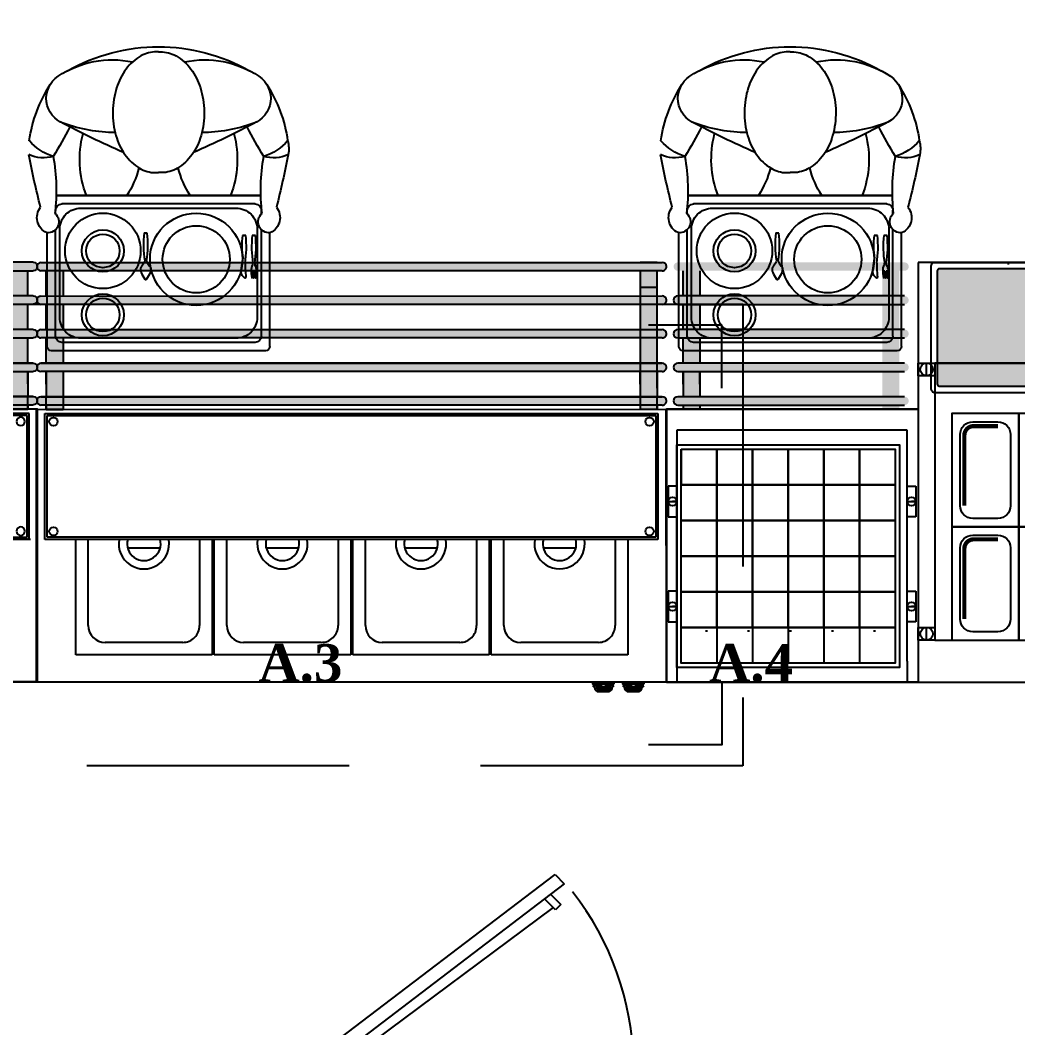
# Model space of a CAD drawing. Header units: millimetres. Extents: x 322668 to 332469, y 13187 to 20117.
# Drawn here: x 328121.2 to 328358.9, y 16097.1 to 16337.2 of the extents above; entities that cross this region are included whole.
import ezdxf
from ezdxf.enums import TextEntityAlignment as Align

# ---------------------------------------------------------------- set-up
doc = ezdxf.new("R2010")
doc.units = ezdxf.units.MM
doc.header["$LTSCALE"] = 50
doc.header["$MEASUREMENT"] = 0
doc.header["$PDMODE"] = 3
doc.header["$PDSIZE"] = -0.5
doc.linetypes.add('HIDDEN', pattern=[0.375, 0.25, -0.125])
doc.layers.get('0').update_dxf_attribs({"linetype": 'CONTINUOUS'})
doc.layers.get('DEFPOINTS').update_dxf_attribs({"linetype": 'CONTINUOUS'})
for name, color, linetype in [('-DWG_ANA', 7, 'CONTINUOUS'), ('-DWG_DETAY1', 7, 'CONTINUOUS'), ('-DWG_DETAY2', 7, 'CONTINUOUS'), ('MIM_DOSEME', 7, 'CONTINUOUS'), ('MIM_OLCU-DIS', 1, 'CONTINUOUS'), ('OC-Mutfak_Ekipman', 252, 'CONTINUOUS'), ('OC-Tretuar', 70, 'CONTINUOUS')]:
    doc.layers.add(name, color=color, linetype=linetype)
doc.layers.add('GRC-Ekipman', color=4, linetype='CONTINUOUS', lineweight=25)
doc.styles.add('OLCU', font='TSIMPLEX.SHX', dxfattribs={"width": 0.7})
doc.styles.add('REF', font='calibri.ttf', dxfattribs={"height": 10})
doc.styles.add('ROMANS', font='romans.shx')
doc.dimstyles.new('200-OLCU-DIŞ', dxfattribs={"dimtxt": 30, "dimasz": 10, "dimexe": 0, "dimexo": 0, "dimgap": 10, "dimtad": 1, "dimdec": 1, "dimdsep": 46, "dimtxsty": 'OLCU', "dimblk1": 'DOT', "dimblk2": 'DOT', "dimsah": 1, "dimcen": 0, "dimclrd": 7, "dimclre": 7, "dimclrt": 4, "dimadec": 0, "dimazin": 0, "dimtfac": 1, "dimtdec": 1, "dimtix": 1, "dimtmove": 2, "dimatfit": 3, "dimldrblk": 'DOT', "dimfxl": 0, "dimtolj": 1, "dimarcsym": 0})
pattern_1 = [(360, (-171.5161, 853.85614), (-1e-16, -0.5588), [0.4064, -0.1524]), (270, (-171.5161, 853.85614), (-0.5588, 0), [0.4064, -0.1524])]

# ---------------------------------------------------------------- blocks, each defined once
blk = doc.blocks.new('_DOT')
at = {"color": 0, "linetype": 'ByBlock'}
blk.add_line((-0.5, 0), (-1, 0), dxfattribs=at)
at = {"color": 0, "linetype": 'ByBlock', "const_width": 0.5}
blk.add_lwpolyline([(-0.25, 0, 1), (0.25, 0, 1)], format="xyb", close=True, dxfattribs=at)
blk = doc.blocks.new('*D159')
at = {"layer": 'DEFPOINTS', "color": 0}
for p in [(329577.75, 18407.96, -57.5), (327588.54, 14893), (330092.59, 14893)]:
    blk.add_point(p, dxfattribs=at)
at = {"layer": 'MIM_OLCU-DIS', "color": 7, "lineweight": -2}
for p, q in [((330052.83, 18407.96), (330092.59, 18407.96)), ((330092.59, 18397.96), (330092.59, 14903)), ((330052.59, 14893), (330092.59, 14893))]:
    blk.add_line(p, q, dxfattribs=at)
at = {"layer": 'MIM_OLCU-DIS', "color": 7, "lineweight": -2, "xscale": 10, "yscale": 10, "zscale": 10}
for p, rotation in [((330092.59, 18407.96), 90), ((330092.59, 14893), 270)]:
    blk.add_blockref('_DOT', p, dxfattribs=dict(at, rotation=rotation))
at = {"layer": 'MIM_OLCU-DIS', "color": 4, "insert": (330067.59, 16650.48), "char_height": 30, "attachment_point": 5, "rotation": 90, "style": 'OLCU'}
blk.add_mtext('\\A1;3515', dxfattribs=at)
blk = doc.blocks.new('GN14')
at = {"layer": '-DWG_DETAY1', "color": 0}
blk.add_lwpolyline([(0, -27), (16, -27), (16, 0), (0, 0)], close=True, dxfattribs=at)
at = {"layer": '-DWG_DETAY2', "color": 0}
blk.add_lwpolyline([(5, -2), (11, -2, -0.414214), (14, -5), (14, -22, -0.414214), (11, -25), (5, -25, -0.414214), (2, -22), (2, -5, -0.414214)], format="xyb", close=True, dxfattribs=at)
at = {"layer": '-DWG_DETAY2', "color": 0, "const_width": 1}
blk.add_lwpolyline([(3, -22), (3, -5.2, -0.414214), (5.2, -3), (11, -3)], format="xyb", dxfattribs=at)
blk = doc.blocks.new('KUVER+TEPSİ ÜNİTESİ')
h = blk.add_hatch(color=246)
h.dxf.hatch_style = 1
h.paths.add_polyline_path([(327452.87, 17621.06, 0.414214), (327453.37, 17621.56), (327453.37, 17648.51, 0.414214), (327452.87, 17649.01), (327419.92, 17649.01, 0.414214), (327419.42, 17648.51), (327419.42, 17621.56, 0.414214), (327419.92, 17621.06)])
h = blk.add_hatch(color=246)
h.dxf.hatch_style = 1
h.paths.add_polyline_path([(327489.87, 17621.06, 0.414214), (327490.37, 17621.56), (327490.37, 17648.51, 0.414214), (327489.87, 17649.01), (327456.92, 17649.01, 0.414214), (327456.42, 17648.51), (327456.42, 17621.56, 0.414214), (327456.92, 17621.06)])
at = {"layer": '-DWG_ANA', "color": 0}
blk.add_lwpolyline([(327414.89, 17650.53), (327414.89, 17550.53), (327494.89, 17550.53), (327494.89, 17650.53)], close=True, dxfattribs=at)
at = {"layer": '-DWG_DETAY1', "color": 0}
blk.add_lwpolyline([(327418.89, 17626.53), (327418.89, 17560.53), (327490.89, 17560.53), (327490.89, 17626.53)], close=True, dxfattribs=at)
at = {"layer": '-DWG_DETAY2', "color": 0}
for points in [[(327414.89, 17626.53), (327418.89, 17626.53), (327418.89, 17623.53), (327414.89, 17623.53)], [(327414.89, 17626.53), (327418.89, 17626.53), (327418.89, 17623.53), (327414.89, 17623.53)], [(327490.89, 17626.53), (327494.89, 17626.53), (327494.89, 17623.53), (327490.89, 17623.53)], [(327490.89, 17626.53), (327494.89, 17626.53), (327494.89, 17623.53), (327490.89, 17623.53)], [(327414.89, 17563.53), (327418.89, 17563.53), (327418.89, 17560.53), (327414.89, 17560.53)], [(327414.89, 17563.53), (327418.89, 17563.53), (327418.89, 17560.53), (327414.89, 17560.53)], [(327490.89, 17563.53), (327494.89, 17563.53), (327494.89, 17560.53), (327490.89, 17560.53)]]:
    blk.add_lwpolyline(points, close=True, dxfattribs=at)
for p, q in [((327416.89, 17623.53), (327416.89, 17626.53)), ((327492.89, 17623.53), (327492.89, 17626.53)), ((327416.89, 17560.53), (327416.89, 17563.53)), ((327492.89, 17560.53), (327492.89, 17563.53))]:
    blk.add_line(p, q)
for points in [[(327453.89, 17650.53), (327418.89, 17650.53, 0.414214), (327417.89, 17649.53), (327417.89, 17620.53, 0.414214), (327418.89, 17619.53), (327453.89, 17619.53, 0.414214), (327454.89, 17620.53), (327454.89, 17649.53, 0.414214)], [(327490.89, 17650.53), (327455.89, 17650.53, 0.414214), (327454.89, 17649.53), (327454.89, 17620.53, 0.414214), (327455.89, 17619.53), (327490.89, 17619.53, 0.414214), (327491.89, 17620.53), (327491.89, 17649.53, 0.414214)], [(327452.87, 17649.01), (327419.92, 17649.01, 0.414214), (327419.42, 17648.51), (327419.42, 17621.56, 0.414214), (327419.92, 17621.06), (327452.87, 17621.06, 0.414214), (327453.37, 17621.56), (327453.37, 17648.51, 0.414214)], [(327489.87, 17649.01), (327456.92, 17649.01, 0.414214), (327456.42, 17648.51), (327456.42, 17621.56, 0.414214), (327456.92, 17621.06), (327489.87, 17621.06, 0.414214), (327490.37, 17621.56), (327490.37, 17648.51, 0.414214)]]:
    blk.add_lwpolyline(points, format="xyb", close=True)
for centre in [(327416.89, 17625.03), (327492.89, 17625.03), (327416.89, 17562.03), (327492.89, 17562.03)]:
    blk.add_circle(centre, 1.5)
at = {"layer": 'MIM_DOSEME'}
for p, q in [((327417.89, 17650.53), (327491.89, 17650.53)), ((327417.89, 17650.53), (327491.89, 17650.53)), ((327436.39, 17650.03), (327436.39, 17650.53)), ((327436.39, 17650.03), (327436.39, 17650.53)), ((327418.89, 17626.53), (327490.89, 17626.53))]:
    blk.add_line(p, q, dxfattribs=at)
at = {"layer": '-DWG_DETAY1', "color": 0}
for p in [(327422.89, 17614.53), (327438.89, 17614.53), (327454.89, 17614.53), (327470.89, 17614.53), (327422.89, 17587.53), (327438.89, 17587.53), (327454.89, 17587.53), (327470.89, 17587.53)]:
    blk.add_blockref('GN14', p, dxfattribs=at)
blk = doc.blocks.new('DE')
at = {"layer": 'MIM_DOSEME'}
for p, q in [((327317.9, 17749.51), (327326.4, 17749.51)), ((327317.9, 17749.51), (327317.9, 17741.01)), ((327326.4, 17749.51), (327326.4, 17698.51)), ((327334.9, 17749.51), (327334.9, 17698.51)), ((327343.4, 17749.51), (327343.4, 17698.51)), ((327343.4, 17749.51), (327343.4, 17698.51)), ((327351.9, 17749.51), (327351.9, 17698.51)), ((327360.4, 17749.51), (327360.4, 17698.51)), ((327317.9, 17741.01), (327368.9, 17741.01)), ((327317.9, 17732.51), (327368.9, 17732.51)), ((327317.9, 17724.01), (327368.9, 17724.01)), ((327317.9, 17715.51), (327368.9, 17715.51)), ((327317.9, 17707.01), (327368.9, 17707.01))]:
    blk.add_line(p, q, dxfattribs=at)
for points in [[(327316.9, 17750.51), (327369.9, 17750.51), (327369.9, 17697.51), (327316.9, 17697.51)], [(327317.9, 17749.51), (327368.9, 17749.51), (327368.9, 17698.51), (327317.9, 17698.51)], [(327317.9, 17749.51), (327326.4, 17749.51), (327326.4, 17741.01), (327317.9, 17741.01)], [(327326.4, 17749.51), (327334.9, 17749.51), (327334.9, 17741.01), (327326.4, 17741.01)], [(327334.9, 17749.51), (327343.4, 17749.51), (327343.4, 17741.01), (327334.9, 17741.01)], [(327343.4, 17749.51), (327351.9, 17749.51), (327351.9, 17741.01), (327343.4, 17741.01)], [(327351.9, 17749.51), (327360.4, 17749.51), (327360.4, 17741.01), (327351.9, 17741.01)], [(327360.4, 17749.51), (327368.9, 17749.51), (327368.9, 17741.01), (327360.4, 17741.01)], [(327317.9, 17741.01), (327326.4, 17741.01), (327326.4, 17732.51), (327317.9, 17732.51)], [(327326.4, 17741.01), (327334.9, 17741.01), (327334.9, 17732.51), (327326.4, 17732.51)], [(327334.9, 17741.01), (327343.4, 17741.01), (327343.4, 17732.51), (327334.9, 17732.51)], [(327343.4, 17741.01), (327351.9, 17741.01), (327351.9, 17732.51), (327343.4, 17732.51)], [(327351.9, 17741.01), (327360.4, 17741.01), (327360.4, 17732.51), (327351.9, 17732.51)], [(327360.4, 17741.01), (327368.9, 17741.01), (327368.9, 17732.51), (327360.4, 17732.51)], [(327317.9, 17732.51), (327326.4, 17732.51), (327326.4, 17724.01), (327317.9, 17724.01)], [(327326.4, 17732.51), (327334.9, 17732.51), (327334.9, 17724.01), (327326.4, 17724.01)], [(327334.9, 17732.51), (327343.4, 17732.51), (327343.4, 17724.01), (327334.9, 17724.01)], [(327343.4, 17732.51), (327351.9, 17732.51), (327351.9, 17724.01), (327343.4, 17724.01)], [(327351.9, 17732.51), (327360.4, 17732.51), (327360.4, 17724.01), (327351.9, 17724.01)], [(327360.4, 17732.51), (327368.9, 17732.51), (327368.9, 17724.01), (327360.4, 17724.01)], [(327317.9, 17724.01), (327326.4, 17724.01), (327326.4, 17715.51), (327317.9, 17715.51)], [(327326.4, 17724.01), (327334.9, 17724.01), (327334.9, 17715.51), (327326.4, 17715.51)], [(327334.9, 17724.01), (327343.4, 17724.01), (327343.4, 17715.51), (327334.9, 17715.51)], [(327343.4, 17724.01), (327351.9, 17724.01), (327351.9, 17715.51), (327343.4, 17715.51)], [(327351.9, 17724.01), (327360.4, 17724.01), (327360.4, 17715.51), (327351.9, 17715.51)], [(327360.4, 17724.01), (327368.9, 17724.01), (327368.9, 17715.51), (327360.4, 17715.51)], [(327317.9, 17715.51), (327326.4, 17715.51), (327326.4, 17707.01), (327317.9, 17707.01)], [(327326.4, 17715.51), (327334.9, 17715.51), (327334.9, 17707.01), (327326.4, 17707.01)], [(327334.9, 17715.51), (327343.4, 17715.51), (327343.4, 17707.01), (327334.9, 17707.01)], [(327343.4, 17715.51), (327351.9, 17715.51), (327351.9, 17707.01), (327343.4, 17707.01)], [(327351.9, 17715.51), (327360.4, 17715.51), (327360.4, 17707.01), (327351.9, 17707.01)], [(327360.4, 17715.51), (327368.9, 17715.51), (327368.9, 17707.01), (327360.4, 17707.01)]]:
    blk.add_lwpolyline(points, close=True, dxfattribs=at)
blk = doc.blocks.new('BARDAK BASKETİ ÜNİTESİ')
at = {"layer": 'OC-Mutfak_Ekipman'}
h = blk.add_hatch(color=256, dxfattribs=at)
h.dxf.hatch_style = 1
h.paths.add_polyline_path([(327241.86, 17798.18), (327245.86, 17798.18), (327245.86, 17792.18), (327241.86, 17792.18)])
h.paths.add_polyline_path([(327241.86, 17790.18), (327245.86, 17790.18), (327245.86, 17784.18), (327241.86, 17784.18)])
h.paths.add_polyline_path([(327245.86, 17776.18), (327241.86, 17776.18), (327241.86, 17782.18), (327245.86, 17782.18)])
h.paths.add_polyline_path([(327241.86, 17774.18), (327245.86, 17774.18), (327245.86, 17768.18), (327241.86, 17768.18)])
h.paths.add_polyline_path([(327241.86, 17766.18), (327245.86, 17766.18), (327245.86, 17765.18), (327241.86, 17765.18)])
h.paths.add_polyline_path([(327293.33, 17792.18), (327289.33, 17792.18), (327289.33, 17798.18), (327293.33, 17798.18)])
h.paths.add_polyline_path([(327293.33, 17784.18), (327289.33, 17784.18), (327289.33, 17790.18), (327293.33, 17790.18)])
h.paths.add_polyline_path([(327289.33, 17782.18), (327293.33, 17782.18), (327293.33, 17776.18), (327289.33, 17776.18)])
h.paths.add_polyline_path([(327293.33, 17774.18), (327293.33, 17768.18), (327289.33, 17768.18), (327289.33, 17774.18)])
h.paths.add_polyline_path([(327289.33, 17765.18), (327289.33, 17766.18), (327293.33, 17766.18), (327293.33, 17765.18)])
at = {"layer": 'OC-Tretuar'}
h = blk.add_hatch(color=7, dxfattribs=at)
h.dxf.hatch_style = 1
h.paths.add_polyline_path([(327239.59, 17799.18, -0.414214), (327240.59, 17800.18), (327294.59, 17800.18, -0.414214), (327295.59, 17799.18, -0.414218), (327294.59, 17798.18), (327240.59, 17798.18, -0.414209)])
h.paths.add_polyline_path([(327239.59, 17791.18, -0.414218), (327240.59, 17792.18), (327294.59, 17792.18, -0.414209), (327295.59, 17791.18, -0.414214), (327294.59, 17790.18), (327240.59, 17790.18, -0.414214)])
h.paths.add_polyline_path([(327239.59, 17783.18, -0.414214), (327240.59, 17784.18), (327294.59, 17784.18, -0.414214), (327295.59, 17783.18, -0.414214), (327294.59, 17782.18), (327240.59, 17782.18, -0.414214)])
h.paths.add_polyline_path([(327239.59, 17775.18, -0.414214), (327240.59, 17776.18), (327294.59, 17776.18, -0.414214), (327295.59, 17775.18, -0.414214), (327294.59, 17774.18), (327240.59, 17774.18, -0.414214)])
h.paths.add_polyline_path([(327239.59, 17767.18, -0.414214), (327240.59, 17768.18), (327294.59, 17768.18, -0.414214), (327295.59, 17767.18, -0.414214), (327294.59, 17766.18), (327240.59, 17766.18, -0.414214)])
at = {"layer": 'MIM_DOSEME'}
blk.add_line((327295.23, 17705.18), (327295.23, 17700.18), dxfattribs=at)
at = {"layer": 'OC-Mutfak_Ekipman'}
for p, q in [((327241.86, 17792.18), (327241.86, 17798.18)), ((327245.86, 17798.18), (327245.86, 17792.18)), ((327294.59, 17792.18), (327240.59, 17792.18)), ((327239.59, 17791.18), (327239.59, 17791.18)), ((327239.73, 17791.18), (327239.73, 17791.18)), ((327240.59, 17790.18), (327294.59, 17790.18)), ((327241.86, 17784.18), (327241.86, 17790.18)), ((327245.86, 17790.18), (327245.86, 17784.18)), ((327239.59, 17783.18), (327239.59, 17783.18)), ((327239.73, 17783.18), (327239.73, 17783.18)), ((327294.59, 17784.18), (327240.59, 17784.18)), ((327240.59, 17782.18), (327294.59, 17782.18)), ((327241.86, 17776.18), (327241.86, 17782.18)), ((327245.86, 17782.18), (327245.86, 17776.18)), ((327239.59, 17775.18), (327239.59, 17775.18)), ((327239.73, 17775.18), (327239.73, 17775.18)), ((327294.59, 17776.18), (327240.59, 17776.18)), ((327240.59, 17774.18), (327294.59, 17774.18)), ((327241.86, 17771.18), (327241.86, 17774.18)), ((327241.86, 17774.18), (327241.86, 17771.18)), ((327241.86, 17774.18), (327241.86, 17768.18)), ((327245.86, 17774.18), (327245.86, 17771.18)), ((327245.86, 17771.18), (327245.86, 17774.18)), ((327245.86, 17774.18), (327245.86, 17768.18)), ((327294.59, 17768.18), (327240.59, 17768.18)), ((327239.59, 17767.18), (327239.59, 17767.18)), ((327239.73, 17767.18), (327239.73, 17767.18)), ((327240.59, 17766.18), (327294.59, 17766.18)), ((327241.86, 17766.18), (327241.86, 17765.18)), ((327245.86, 17766.18), (327245.86, 17765.18)), ((327237.86, 17700.18), (327237.86, 17765.18)), ((327297.86, 17765.18), (327237.86, 17765.18)), ((327237.86, 17765.18), (327237.86, 17700.18)), ((327295.23, 17760.18), (327240.36, 17760.18)), ((327240.36, 17760.18), (327240.36, 17700.18)), ((327295.23, 17705.18), (327295.23, 17760.18)), ((327240.36, 17746.85), (327238.28, 17746.85)), ((327238.28, 17746.85), (327238.28, 17739.57)), ((327240.36, 17739.57), (327240.36, 17746.85)), ((327295.23, 17746.85), (327297.32, 17746.85)), ((327295.23, 17739.57), (327295.23, 17746.85)), ((327297.32, 17746.85), (327297.32, 17739.57)), ((327238.28, 17743.21), (327240.36, 17743.21)), ((327240.36, 17743.21), (327239.32, 17743.21)), ((327295.23, 17743.21), (327297.32, 17743.21)), ((327297.32, 17743.21), (327296.27, 17743.21)), ((327238.28, 17739.57), (327240.36, 17739.57)), ((327297.32, 17739.57), (327295.23, 17739.57)), ((327240.36, 17721.84), (327238.28, 17721.84)), ((327238.28, 17721.84), (327238.28, 17714.56)), ((327240.36, 17714.56), (327240.36, 17721.84)), ((327295.23, 17721.84), (327297.32, 17721.84)), ((327297.32, 17721.84), (327297.32, 17714.56)), ((327238.28, 17718.2), (327240.36, 17718.2)), ((327240.36, 17718.2), (327239.32, 17718.2)), ((327295.23, 17718.2), (327297.32, 17718.2)), ((327297.32, 17718.2), (327296.27, 17718.2)), ((327238.28, 17714.56), (327240.36, 17714.56)), ((327297.32, 17714.56), (327295.23, 17714.56)), ((327247.18, 17712.39), (327247.68, 17712.39)), ((327257.18, 17712.39), (327257.68, 17712.39)), ((327267.18, 17712.39), (327267.68, 17712.39)), ((327277.18, 17712.39), (327277.68, 17712.39)), ((327287.18, 17712.39), (327287.68, 17712.39)), ((327237.86, 17700.18), (327297.86, 17700.18))]:
    blk.add_line(p, q, dxfattribs=at)
blk.add_lwpolyline([(327297.86, 17700.18), (327237.86, 17700.18), (327237.86, 17765.18), (327297.86, 17765.18)], close=True, dxfattribs=at)
for centre in [(327239.32, 17743.21), (327296.27, 17743.21), (327239.32, 17718.2), (327296.27, 17718.2)]:
    blk.add_circle(centre, 1.04, dxfattribs=at)
for centre, start, end in [((327240.59, 17791.18), 90, 180), ((327240.59, 17791.18), 180, 270), ((327240.59, 17783.18), 90, 180), ((327240.59, 17783.18), 180, 270), ((327240.59, 17775.18), 90, 180), ((327240.59, 17775.18), 180, 270), ((327240.59, 17767.18), 90, 180), ((327240.59, 17767.18), 180, 270)]:
    blk.add_arc(centre, 1, start, end, dxfattribs=at)
at = {"layer": 'MIM_DOSEME'}
blk.add_blockref('DE', (-76.54, 6.17), dxfattribs=at)
blk = doc.blocks.new('ghggfhh')
at = {"color": 7}
blk.add_lwpolyline([(1188.71, 1333.35), (1193.71, 1333.35), (1193.71, 1333.87), (1188.71, 1333.87)], close=True, dxfattribs=at)
blk.add_lwpolyline([(1188.71, 1333), (1189.21, 1332.53), (1189.21, 1332.51, 0.414214), (1190.21, 1331.51), (1192.21, 1331.51, 0.414214), (1193.21, 1332.51), (1193.21, 1332.53), (1193.71, 1333)], format="xyb", dxfattribs=at)
for points in [[(1188.71, 1333), (1190.71, 1333)], [(1190.71, 1333.35), (1190.71, 1333)], [(1191.71, 1333.35), (1191.71, 1333)], [(1191.71, 1333), (1193.71, 1333)], [(1189.35, 1332.74), (1193.07, 1332.74)], [(1189.46, 1332.51), (1192.96, 1332.51)], [(1189.5, 1332.27), (1192.92, 1332.27)], [(1189.62, 1332.04), (1192.79, 1332.04)], [(1189.97, 1331.8), (1192.45, 1331.8)]]:
    blk.add_lwpolyline(points, dxfattribs=at)
blk = doc.blocks.new('SICAK SERVİS ÜNİTESİ-150X70X85-155')
at = {"layer": 'OC-Mutfak_Ekipman'}
h = blk.add_hatch(color=54, dxfattribs=at)
h.dxf.hatch_style = 1
h.paths.add_polyline_path([(327235.64, 17655.41), (327231.64, 17655.41), (327231.64, 17649.41), (327235.64, 17649.41)])
h.paths.add_polyline_path([(327235.64, 17647.41), (327231.64, 17647.41), (327231.64, 17641.41), (327235.64, 17641.41)])
h.paths.add_polyline_path([(327231.64, 17633.41), (327235.64, 17633.41), (327235.64, 17639.41), (327231.64, 17639.41)])
h.paths.add_polyline_path([(327235.64, 17631.41), (327231.64, 17631.41), (327231.64, 17625.41), (327235.64, 17625.41)])
h.paths.add_polyline_path([(327235.64, 17623.41), (327231.64, 17623.41), (327231.64, 17622.41), (327235.64, 17622.41)])
h.paths.add_polyline_path([(327090.16, 17649.4), (327094.16, 17649.4), (327094.16, 17655.4), (327090.16, 17655.4)])
h.paths.add_polyline_path([(327094.16, 17647.4), (327090.16, 17647.4), (327090.16, 17641.4), (327094.16, 17641.4)])
h.paths.add_polyline_path([(327094.16, 17639.4), (327090.16, 17639.4), (327090.16, 17633.4), (327094.16, 17633.4)])
h.paths.add_polyline_path([(327094.16, 17631.4), (327090.16, 17631.4), (327090.16, 17625.4), (327094.16, 17625.4)])
h.paths.add_polyline_path([(327094.16, 17623.4), (327090.16, 17623.4), (327090.16, 17622.4), (327094.16, 17622.4)])
at = {"layer": 'OC-Tretuar'}
h = blk.add_hatch(color=54, dxfattribs=at)
h.dxf.hatch_style = 1
h.paths.add_polyline_path([(327236.9, 17655.41, 0.414204), (327237.9, 17656.41, 0.414217), (327236.9, 17657.41), (327088.9, 17657.4, 0.41421), (327087.9, 17656.4, 0.414223), (327088.9, 17655.4)])
h.paths.add_polyline_path([(327236.9, 17647.41, 0.41421), (327237.9, 17648.41, 0.414223), (327236.9, 17649.41), (327088.9, 17649.4, 0.414204), (327087.9, 17648.4, 0.414217), (327088.9, 17647.4)])
h.paths.add_polyline_path([(327236.9, 17639.41, 0.41421), (327237.9, 17640.41, 0.414217), (327236.9, 17641.41), (327088.9, 17641.4, 0.41421), (327087.9, 17640.4, 0.414217), (327088.9, 17639.4)])
h.paths.add_polyline_path([(327088.9, 17633.4, 0.41421), (327087.9, 17632.4, 0.414217), (327088.9, 17631.4), (327236.9, 17631.41, 0.41421), (327237.9, 17632.41, 0.414217), (327236.9, 17633.41)])
h.paths.add_polyline_path([(327236.9, 17623.41, 0.41421), (327237.9, 17624.41, 0.414217), (327236.9, 17625.41), (327088.9, 17625.4, 0.41421), (327087.9, 17624.4, 0.414217), (327088.9, 17623.4)])
at = {"layer": 'OC-Mutfak_Ekipman', "color": 54}
for p, q in [((327087.9, 17656.4), (327087.9, 17656.4)), ((327088.9, 17657.4), (327236.9, 17657.41)), ((327236.9, 17655.41), (327088.9, 17655.4)), ((327090.16, 17657.4), (327094.16, 17657.4)), ((327090.16, 17649.4), (327090.16, 17655.4)), ((327094.16, 17655.4), (327094.16, 17649.4)), ((327235.64, 17657.41), (327231.64, 17657.41)), ((327231.64, 17655.41), (327231.64, 17649.41)), ((327235.64, 17649.41), (327235.64, 17655.41)), ((327237.76, 17656.41), (327237.76, 17656.41)), ((327237.9, 17656.41), (327237.9, 17656.41)), ((327235.64, 17651.41), (327231.64, 17651.41)), ((327087.9, 17648.4), (327087.9, 17648.4)), ((327088.9, 17649.4), (327236.9, 17649.41)), ((327231.64, 17649.41), (327231.64, 17643.41)), ((327235.64, 17643.41), (327235.64, 17649.41)), ((327237.76, 17648.41), (327237.76, 17648.41)), ((327237.9, 17648.41), (327237.9, 17648.41)), ((327236.9, 17647.41), (327088.9, 17647.4)), ((327090.16, 17641.4), (327090.16, 17647.4)), ((327094.16, 17647.4), (327094.16, 17641.4)), ((327231.64, 17647.41), (327231.64, 17641.41)), ((327235.64, 17641.41), (327235.64, 17647.41)), ((327088.9, 17641.4), (327236.9, 17641.41)), ((327231.64, 17641.41), (327231.64, 17635.41)), ((327235.64, 17635.41), (327235.64, 17641.41)), ((327087.9, 17640.4), (327087.9, 17640.4)), ((327236.9, 17639.41), (327088.9, 17639.4)), ((327090.16, 17633.4), (327090.16, 17639.4)), ((327094.16, 17639.4), (327094.16, 17633.4)), ((327231.64, 17639.41), (327231.64, 17633.41)), ((327235.64, 17633.41), (327235.64, 17639.41)), ((327237.76, 17640.41), (327237.76, 17640.41)), ((327237.9, 17640.41), (327237.9, 17640.41)), ((327087.9, 17632.4), (327087.9, 17632.4)), ((327236.9, 17633.41), (327088.9, 17633.4)), ((327088.9, 17633.4), (327236.9, 17633.41)), ((327236.9, 17631.41), (327088.9, 17631.4)), ((327090.16, 17628.4), (327090.16, 17631.4)), ((327090.16, 17631.4), (327090.16, 17625.4)), ((327094.16, 17631.4), (327094.16, 17628.4)), ((327094.16, 17631.4), (327094.16, 17625.4)), ((327231.64, 17633.41), (327231.64, 17627.41)), ((327231.64, 17631.41), (327231.64, 17628.41)), ((327231.64, 17628.41), (327231.64, 17631.41)), ((327231.64, 17631.41), (327231.64, 17625.41)), ((327235.64, 17627.41), (327235.64, 17633.41)), ((327235.64, 17628.41), (327235.64, 17631.41)), ((327235.64, 17631.41), (327235.64, 17628.41)), ((327235.64, 17631.41), (327235.64, 17625.41)), ((327237.76, 17632.41), (327237.76, 17632.41)), ((327237.9, 17632.41), (327237.9, 17632.41)), ((327237.76, 17626.41), (327237.76, 17626.41)), ((327087.9, 17624.4), (327087.9, 17624.4)), ((327236.9, 17625.41), (327088.9, 17625.4)), ((327088.9, 17625.4), (327236.9, 17625.41)), ((327090.16, 17622.4), (327090.16, 17625.4)), ((327094.16, 17625.4), (327094.16, 17622.4)), ((327231.64, 17625.41), (327231.64, 17622.41)), ((327235.64, 17622.41), (327235.64, 17625.41)), ((327237.76, 17624.41), (327237.76, 17624.41)), ((327237.9, 17624.41), (327237.9, 17624.41)), ((327087.85, 17622.4), (327237.85, 17622.41)), ((327087.85, 17622.4), (327237.6, 17622.41)), ((327236.9, 17623.41), (327088.9, 17623.4)), ((327090.16, 17623.4), (327090.16, 17622.4)), ((327094.16, 17622.4), (327090.16, 17622.4)), ((327090.16, 17622.4), (327094.16, 17622.4)), ((327094.16, 17623.4), (327094.16, 17622.4)), ((327231.64, 17623.41), (327231.64, 17622.41)), ((327231.64, 17622.41), (327235.64, 17622.41)), ((327231.64, 17622.41), (327235.64, 17622.41)), ((327235.64, 17623.41), (327235.64, 17622.41)), ((327237.85, 17622.41), (327237.86, 17557.41)), ((327237.86, 17557.41), (327237.85, 17622.41)), ((327089.85, 17621.4), (327235.85, 17621.41)), ((327089.85, 17591.4), (327089.85, 17621.4)), ((327090.35, 17620.9), (327235.35, 17620.91)), ((327090.35, 17591.9), (327090.35, 17620.9)), ((327235.35, 17620.91), (327235.35, 17591.91)), ((327235.85, 17621.41), (327235.85, 17591.41)), ((327235.85, 17591.41), (327089.85, 17591.4)), ((327235.35, 17591.91), (327090.35, 17591.9)), ((327097.17, 17563.86), (327097.17, 17591.4)), ((327100.17, 17570.86), (327100.17, 17591.4)), ((327119.28, 17591.4), (327111.56, 17591.4)), ((327126.67, 17591.4), (327126.67, 17570.86)), ((327129.67, 17591.4), (327129.67, 17563.86)), ((327130.17, 17563.86), (327130.17, 17591.4)), ((327133.17, 17570.86), (327133.17, 17591.4)), ((327152.28, 17591.41), (327144.56, 17591.41)), ((327159.67, 17591.4), (327159.67, 17570.86)), ((327162.67, 17591.4), (327162.67, 17563.86)), ((327163.17, 17563.86), (327163.17, 17591.4)), ((327166.17, 17570.86), (327166.17, 17591.4)), ((327185.28, 17591.41), (327177.56, 17591.41)), ((327192.67, 17591.41), (327192.67, 17570.86)), ((327195.67, 17591.41), (327195.67, 17563.86)), ((327196.17, 17563.86), (327196.17, 17591.41)), ((327199.17, 17570.86), (327199.17, 17591.41)), ((327218.28, 17591.41), (327210.56, 17591.41)), ((327225.67, 17591.41), (327225.67, 17570.87)), ((327228.67, 17591.41), (327228.67, 17563.87)), ((327109.54, 17589.4), (327117.3, 17589.4)), ((327142.54, 17589.4), (327150.3, 17589.4)), ((327175.54, 17589.4), (327183.3, 17589.4)), ((327208.54, 17589.41), (327216.3, 17589.41)), ((327122.67, 17566.86), (327104.17, 17566.86)), ((327155.67, 17566.86), (327137.17, 17566.86)), ((327188.67, 17566.86), (327170.17, 17566.86)), ((327221.67, 17566.87), (327203.17, 17566.86)), ((327129.67, 17563.86), (327097.17, 17563.86)), ((327162.67, 17563.86), (327130.17, 17563.86)), ((327195.67, 17563.86), (327163.17, 17563.86)), ((327228.67, 17563.87), (327196.17, 17563.86)), ((327232.48, 17557.41), (327227.48, 17557.41))]:
    blk.add_line(p, q, dxfattribs=at)
blk.add_lwpolyline([(327237.86, 17557.41), (327087.86, 17557.4), (327087.85, 17622.4), (327237.85, 17622.41)], close=True, dxfattribs=at)
for centre in [(327091.85, 17619.47), (327233.86, 17619.48), (327091.85, 17593.32), (327233.86, 17593.33)]:
    blk.add_circle(centre, 1, dxfattribs=at)
for centre, radius, start, end in [((327088.9, 17656.4), 1, 90.0037, 180.0037), ((327088.9, 17656.4), 1, 180.0037, 270.0037), ((327236.9, 17656.41), 1, 0.0037, 90.0037), ((327236.9, 17656.41), 1, 270.0037, 0.0037), ((327088.9, 17648.4), 1, 90.0037, 180.0037), ((327088.9, 17648.4), 1, 180.0037, 270.0037), ((327236.9, 17648.41), 1, 0.0037, 90.0037), ((327236.9, 17648.41), 1, 270.0037, 0.0037), ((327088.9, 17640.4), 1, 90.0037, 180.0037), ((327236.9, 17640.41), 1, 0.0037, 90.0037), ((327088.9, 17640.4), 1, 180.0037, 270.0037), ((327236.9, 17640.41), 1, 270.0037, 0.0037), ((327088.9, 17632.4), 1, 90.0037, 180.0037), ((327088.9, 17632.4), 1, 180.0037, 270.0037), ((327236.9, 17632.41), 1, 0.0037, 90.0037), ((327236.9, 17632.41), 1, 270.0037, 0.0037), ((327088.9, 17624.4), 1, 90.0037, 180.0037), ((327088.9, 17624.4), 1, 180.0037, 270.0037), ((327236.9, 17624.41), 1, 0.0037, 90.0037), ((327236.9, 17624.41), 1, 270.0037, 0.0037), ((327113.42, 17590.36), 6, 169.9941, 10.0134), ((327113.42, 17590.36), 4, 164.8558, 15.1517), ((327146.42, 17590.36), 6, 169.9941, 10.0134), ((327146.42, 17590.36), 4, 164.8558, 15.1517), ((327179.42, 17590.36), 6, 169.9941, 10.0134), ((327179.42, 17590.36), 4, 164.8558, 15.1517), ((327212.42, 17590.37), 6, 169.9941, 10.0134), ((327212.42, 17590.37), 4, 164.8558, 15.1517), ((327104.17, 17570.86), 4, 180.0037, 270.0037), ((327122.67, 17570.86), 4, 270.0037, 0.0037), ((327137.17, 17570.86), 4, 180.0037, 270.0037), ((327155.67, 17570.86), 4, 270.0037, 0.0037), ((327170.17, 17570.86), 4, 180.0037, 270.0037), ((327188.67, 17570.86), 4, 270.0037, 0.0037), ((327203.17, 17570.86), 4, 180.0037, 270.0037), ((327221.67, 17570.87), 4, 270.0037, 0.0037)]:
    blk.add_arc(centre, radius, start, end, dxfattribs=at)
at = {"layer": 'OC-Mutfak_Ekipman', "color": 54, "extrusion": (0, 0, -1), "zscale": -1, "rotation": 359.9962651631528}
for p in [(-328414.16, 16223.61), (-328421.27, 16223.61)]:
    blk.add_blockref('ghggfhh', p, dxfattribs=at)
blk = doc.blocks.new('NÖTR-64')
at = {"layer": 'OC-Mutfak_Ekipman'}
h = blk.add_hatch(color=54, dxfattribs=at)
h.dxf.hatch_style = 1
h.paths.add_polyline_path([(327422.76, 17385.47), (327426.76, 17385.47), (327426.76, 17391.47), (327422.76, 17391.47)])
h.paths.add_polyline_path([(327422.76, 17393.47), (327426.76, 17393.47), (327426.76, 17399.47), (327422.76, 17399.47)])
h.paths.add_polyline_path([(327426.76, 17407.47), (327422.76, 17407.47), (327422.76, 17401.47), (327426.76, 17401.47)])
h.paths.add_polyline_path([(327422.76, 17409.47), (327426.76, 17409.47), (327426.76, 17415.47), (327422.76, 17415.47)])
h.paths.add_polyline_path([(327422.76, 17417.47), (327426.76, 17417.47), (327426.76, 17418.47), (327422.76, 17418.47)])
h.paths.add_polyline_path([(327482.24, 17391.47), (327478.24, 17391.47), (327478.24, 17385.47), (327482.24, 17385.47)])
h.paths.add_polyline_path([(327478.24, 17393.47), (327482.24, 17393.47), (327482.24, 17399.47), (327478.24, 17399.47)])
h.paths.add_polyline_path([(327478.24, 17401.47), (327482.24, 17401.47), (327482.24, 17407.47), (327478.24, 17407.47)])
h.paths.add_polyline_path([(327478.24, 17409.47), (327482.24, 17409.47), (327482.24, 17415.47), (327478.24, 17415.47)])
h.paths.add_polyline_path([(327478.24, 17417.47), (327482.24, 17417.47), (327482.24, 17418.47), (327478.24, 17418.47)])
at = {"layer": 'OC-Tretuar'}
h = blk.add_hatch(color=54, dxfattribs=at)
h.dxf.hatch_style = 1
h.paths.add_polyline_path([(327484.5, 17384.47, 0.414218), (327483.5, 17385.47), (327421.5, 17385.47, 0.414209), (327420.5, 17384.47, 0.414214), (327421.5, 17383.47), (327483.5, 17383.47, 0.414214)])
h.paths.add_polyline_path([(327484.5, 17392.47, 0.414214), (327483.5, 17393.47), (327421.5, 17393.47, 0.414214), (327420.5, 17392.47, 0.414218), (327421.5, 17391.47), (327483.5, 17391.47, 0.414209)])
h.paths.add_polyline_path([(327484.5, 17400.47, 0.414214), (327483.5, 17401.47), (327421.5, 17401.47, 0.414214), (327420.5, 17400.47, 0.414214), (327421.5, 17399.47), (327483.5, 17399.47, 0.414214)])
h.paths.add_polyline_path([(327484.5, 17408.47, 0.414214), (327483.5, 17409.47), (327421.5, 17409.47, 0.414214), (327420.5, 17408.47, 0.414214), (327421.5, 17407.47), (327483.5, 17407.47, 0.414214)])
h.paths.add_polyline_path([(327484.5, 17416.47, 0.414214), (327483.5, 17417.47), (327421.5, 17417.47, 0.414214), (327420.5, 17416.47, 0.414214), (327421.5, 17415.47), (327483.5, 17415.47, 0.414214)])
at = {"color": 54}
for p, q in [((327484.55, 17483.47, 237.77), (327420.55, 17483.47, 237.77)), ((327420.55, 17483.47, 237.77), (327484.55, 17483.47, 237.77))]:
    blk.add_line(p, q, dxfattribs=at)
at = {"layer": 'OC-Mutfak_Ekipman', "color": 54}
for p, q in [((327420.55, 17483.47, 237.77), (327484.55, 17483.47, 237.77)), ((327420.55, 17418.47, 237.77), (327420.55, 17483.47, 237.77)), ((327420.55, 17483.47, 237.77), (327420.55, 17418.47, 237.77)), ((327425.93, 17483.47, 237.77), (327430.93, 17483.47, 237.77)), ((327422.55, 17449.47, 237.77), (327482.55, 17449.47, 237.77)), ((327422.55, 17419.47, 237.77), (327422.55, 17449.47, 237.77)), ((327423.05, 17419.97, 237.77), (327423.05, 17448.97, 237.77)), ((327423.05, 17448.97, 237.77), (327482.05, 17448.97, 237.77)), ((327465.38, 17449.47, 237.77), (327481.85, 17449.47, 237.77)), ((327482.13, 17449.47, 237.77), (327471.85, 17449.47, 237.77)), ((327475.13, 17449.47, 237.77), (327482.85, 17449.47, 237.77)), ((327482.05, 17448.97, 237.77), (327482.05, 17419.97, 237.77)), ((327482.55, 17449.47, 237.77), (327482.55, 17419.47, 237.77)), ((327482.05, 17419.97, 237.77), (327423.05, 17419.97, 237.77)), ((327484.55, 17418.47, 237.77), (327420.55, 17418.47, 237.77)), ((327484.55, 17418.47, 237.77), (327420.8, 17418.47, 237.77)), ((327421.5, 17417.47, 237.77), (327483.5, 17417.47, 237.77)), ((327482.55, 17419.47, 237.77), (327422.55, 17419.47, 237.77)), ((327422.76, 17418.47, 237.77), (327422.76, 17415.47, 237.77)), ((327426.76, 17418.47, 237.77), (327422.76, 17418.47, 237.77)), ((327426.76, 17418.47, 237.77), (327422.76, 17418.47, 237.77)), ((327422.76, 17417.47, 237.77), (327422.76, 17418.47, 237.77)), ((327426.76, 17415.47, 237.77), (327426.76, 17418.47, 237.77)), ((327426.76, 17417.47, 237.77), (327426.76, 17418.47, 237.77)), ((327478.24, 17415.47, 237.77), (327478.24, 17418.47, 237.77)), ((327478.24, 17418.47, 237.77), (327482.24, 17418.47, 237.77)), ((327482.24, 17418.47, 237.77), (327478.24, 17418.47, 237.77)), ((327478.24, 17417.47, 237.77), (327478.24, 17418.47, 237.77)), ((327482.24, 17418.47, 237.77), (327482.24, 17415.47, 237.77)), ((327482.24, 17417.47, 237.77), (327482.24, 17418.47, 237.77)), ((327420.5, 17416.47, 237.77), (327420.5, 17416.47, 237.77)), ((327420.64, 17416.47, 237.77), (327420.64, 17416.47, 237.77)), ((327421.5, 17415.47, 237.77), (327483.5, 17415.47, 237.77)), ((327483.5, 17415.47, 237.77), (327421.5, 17415.47, 237.77)), ((327422.76, 17409.47, 237.77), (327422.76, 17415.47, 237.77)), ((327426.76, 17409.47, 237.77), (327426.76, 17415.47, 237.77)), ((327478.24, 17409.47, 237.77), (327478.24, 17415.47, 237.77)), ((327482.24, 17409.47, 237.77), (327482.24, 17415.47, 237.77)), ((327484.5, 17416.47, 237.77), (327484.5, 17416.47, 237.77)), ((327420.64, 17414.47, 237.77), (327420.64, 17414.47, 237.77)), ((327422.76, 17413.47, 237.77), (327422.76, 17407.47, 237.77)), ((327426.76, 17407.47, 237.77), (327426.76, 17413.47, 237.77)), ((327422.76, 17412.47, 237.77), (327422.76, 17409.47, 237.77)), ((327422.76, 17409.47, 237.77), (327422.76, 17412.47, 237.77)), ((327426.76, 17409.47, 237.77), (327426.76, 17412.47, 237.77)), ((327426.76, 17412.47, 237.77), (327426.76, 17409.47, 237.77)), ((327478.24, 17409.47, 237.77), (327478.24, 17412.47, 237.77)), ((327482.24, 17412.47, 237.77), (327482.24, 17409.47, 237.77)), ((327420.5, 17408.47, 237.77), (327420.5, 17408.47, 237.77)), ((327420.64, 17408.47, 237.77), (327420.64, 17408.47, 237.77)), ((327421.5, 17409.47, 237.77), (327483.5, 17409.47, 237.77)), ((327484.5, 17408.47, 237.77), (327484.5, 17408.47, 237.77)), ((327421.5, 17407.47, 237.77), (327483.5, 17407.47, 237.77)), ((327483.5, 17407.47, 237.77), (327421.5, 17407.47, 237.77)), ((327422.76, 17407.47, 237.77), (327422.76, 17401.47, 237.77)), ((327422.76, 17405.47, 237.77), (327422.76, 17399.47, 237.77)), ((327426.76, 17401.47, 237.77), (327426.76, 17407.47, 237.77)), ((327426.76, 17399.47, 237.77), (327426.76, 17405.47, 237.77)), ((327478.24, 17401.47, 237.77), (327478.24, 17407.47, 237.77)), ((327482.24, 17407.47, 237.77), (327482.24, 17401.47, 237.77)), ((327421.5, 17401.47, 237.77), (327483.5, 17401.47, 237.77)), ((327420.5, 17400.47, 237.77), (327420.5, 17400.47, 237.77)), ((327420.64, 17400.47, 237.77), (327420.64, 17400.47, 237.77)), ((327483.5, 17399.47, 237.77), (327421.5, 17399.47, 237.77)), ((327422.76, 17399.47, 237.77), (327422.76, 17393.47, 237.77)), ((327426.76, 17393.47, 237.77), (327426.76, 17399.47, 237.77)), ((327478.24, 17393.47, 237.77), (327478.24, 17399.47, 237.77)), ((327482.24, 17399.47, 237.77), (327482.24, 17393.47, 237.77)), ((327484.5, 17400.47, 237.77), (327484.5, 17400.47, 237.77)), ((327422.76, 17397.47, 237.77), (327422.76, 17391.47, 237.77)), ((327426.76, 17391.47, 237.77), (327426.76, 17397.47, 237.77)), ((327421.5, 17393.47, 237.77), (327483.5, 17393.47, 237.77)), ((327420.5, 17392.47, 237.77), (327420.5, 17392.47, 237.77)), ((327420.64, 17392.47, 237.77), (327420.64, 17392.47, 237.77)), ((327483.5, 17391.47, 237.77), (327421.5, 17391.47, 237.77)), ((327422.76, 17391.47, 237.77), (327422.76, 17385.47, 237.77)), ((327426.76, 17385.47, 237.77), (327426.76, 17391.47, 237.77)), ((327478.24, 17385.47, 237.77), (327478.24, 17391.47, 237.77)), ((327482.24, 17391.47, 237.77), (327482.24, 17385.47, 237.77)), ((327484.5, 17392.47, 237.77), (327484.5, 17392.47, 237.77)), ((327422.76, 17389.47, 237.77), (327426.76, 17389.47, 237.77)), ((327420.5, 17384.47, 237.77), (327420.5, 17384.47, 237.77)), ((327420.64, 17384.47, 237.77), (327420.64, 17384.47, 237.77)), ((327421.5, 17385.47, 237.77), (327483.5, 17385.47, 237.77)), ((327484.5, 17384.47, 237.77), (327484.5, 17384.47, 237.77)), ((327483.5, 17383.47, 237.77), (327421.5, 17383.47, 237.77)), ((327422.76, 17383.47, 237.77), (327426.76, 17383.47, 237.77)), ((327482.24, 17383.47, 237.77), (327478.24, 17383.47, 237.77))]:
    blk.add_line(p, q, dxfattribs=at)
at = {"layer": 'OC-Mutfak_Ekipman', "color": 54, "elevation": 237.77}
blk.add_lwpolyline([(327420.55, 17483.47), (327484.55, 17483.47), (327484.55, 17418.47), (327420.55, 17418.47)], close=True, dxfattribs=at)
at = {"layer": 'OC-Mutfak_Ekipman', "color": 54}
for centre in [(327424.55, 17447.55, 237.77), (327480.56, 17447.55, 237.77), (327424.55, 17421.4, 237.77), (327480.56, 17421.4, 237.77)]:
    blk.add_circle(centre, 1, dxfattribs=at)
for centre, start, end in [((327421.5, 17416.47, 237.77), 90, 180), ((327483.5, 17416.47, 237.77), 0, 90), ((327421.5, 17416.47, 237.77), 180, 270), ((327483.5, 17416.47, 237.77), 270, 0), ((327421.5, 17408.47, 237.77), 90, 180), ((327421.5, 17408.47, 237.77), 180, 270), ((327483.5, 17408.47, 237.77), 0, 90), ((327483.5, 17408.47, 237.77), 270, 0), ((327421.5, 17400.47, 237.77), 90, 180), ((327483.5, 17400.47, 237.77), 0, 90), ((327421.5, 17400.47, 237.77), 180, 270), ((327483.5, 17400.47, 237.77), 270, 0), ((327421.5, 17392.47, 237.77), 90, 180), ((327483.5, 17392.47, 237.77), 0, 90), ((327421.5, 17392.47, 237.77), 180, 270), ((327483.5, 17392.47, 237.77), 270, 0), ((327421.5, 17384.47, 237.77), 90, 180), ((327421.5, 17384.47, 237.77), 180, 270), ((327483.5, 17384.47, 237.77), 0, 90), ((327483.5, 17384.47, 237.77), 270, 0)]:
    blk.add_arc(centre, 1, start, end, dxfattribs=at)
blk = doc.blocks.new('OTD-400')
at = {"color": 7, "linetype": 'HIDDEN', "ltscale": 5, "elevation": 237.77}
blk.add_lwpolyline([(327524.96, 17498.47), (327124.96, 17498.47), (327124.96, 17388.47), (327524.96, 17388.47)], close=True, dxfattribs=at)
at = {"color": 7, "elevation": 237.77}
for points in [[(327519.96, 17478.47), (327519.96, 17493.47), (327502.46, 17493.47)], [(327519.96, 17408.47), (327519.96, 17393.47), (327502.46, 17393.47)]]:
    blk.add_lwpolyline(points, dxfattribs=at)
at = {"color": 7, "style": 'ROMANS', "width": 0.8}
blk.add_attdef('NO', text='', height=10, dxfattribs=at).set_placement((327138.1, 17487.48, 237.77), align=Align.MIDDLE)
blk = doc.blocks.new('insan')
at = {"color": 7, "extrusion": (0, 0, -1)}
for p, q in [((6418.02, 3168.36), (6445.1, 3168.36)), ((6416.95, 3116.4), (6416.95, 3167.32)), ((6420.45, 3166.36), (6445.86, 3166.36)), ((6449.56, 3166.36), (6450.45, 3166.36)), ((6453.95, 3117.5), (6453.95, 3166.22)), ((6418.95, 3118.86), (6418.95, 3164.86)), ((6451.95, 3118.86), (6451.95, 3164.86)), ((6420.45, 3117.36), (6445.86, 3117.36)), ((6449.56, 3117.36), (6450.45, 3117.36)), ((6418.02, 3115.36), (6445.1, 3115.36))]:
    blk.add_line(p, q, dxfattribs=at)
at = {"color": 7}
for p, q in [((6445.03, 3144.54), (6445.03, 3145.28)), ((6444.42, 3121.08), (6444.42, 3121.82)), ((6444.42, 3118.78), (6444.42, 3119.52))]:
    blk.add_line(p, q, dxfattribs=at)
blk.add_lwpolyline([(6445.95, 3118.36), (6424.95, 3118.36, -0.414214), (6419.95, 3123.36), (6419.95, 3160.36, -0.414214), (6424.95, 3165.36), (6445.95, 3165.36, -0.414214), (6450.95, 3160.36), (6450.95, 3123.36, -0.414214)], format="xyb", close=True, dxfattribs=at)
for points in [[(6453.95, 3166.22), (6453.95, 3117.5)], [(6434.04, 3144.7), (6433.91, 3144.84), (6433.91, 3144.97), (6434.04, 3145.12)], [(6435.94, 3119.76), (6435.63, 3119.78), (6435.28, 3119.76), (6434.36, 3119.63), (6434.36, 3119.6)], [(6435.94, 3119.49), (6435.63, 3119.47), (6435.28, 3119.49), (6434.36, 3119.53), (6434.36, 3119.61)], [(6435.94, 3119.29), (6435.63, 3119.3), (6435.28, 3119.29), (6434.36, 3119.24), (6434.36, 3119.16)], [(6435.94, 3119.02), (6435.63, 3119), (6435.28, 3119.02), (6434.36, 3119.14), (6434.36, 3119.17)], [(6435.94, 3118.82), (6435.63, 3118.83), (6435.28, 3118.82), (6434.36, 3118.77), (6434.36, 3118.69)], [(6435.94, 3118.55), (6435.63, 3118.53), (6435.28, 3118.55), (6434.36, 3118.67), (6434.36, 3118.7)]]:
    blk.add_lwpolyline(points, dxfattribs=at)
at = {"color": 7, "extrusion": (0, 0, -1)}
for points in [[(-6488.23, 3141.86, -0.0182), (-6488.21, 3142.29, -0.132444), (-6487.25, 3146.03, -0.106688), (-6484.09, 3149.6, -0.083199), (-6479.64, 3151.84, -0.071851), (-6473.94, 3152.73, -0.071851), (-6468.23, 3151.99, -0.083199), (-6463.72, 3149.86, -0.106688), (-6460.47, 3146.38, -0.132444), (-6459.41, 3142.66, -0.027194), (-6459.44, 3141.86, -0.106688)], [(-6488.23, 3141.86, 0.0182), (-6488.21, 3141.43, 0.132444), (-6487.25, 3137.69, 0.106688), (-6484.09, 3134.12, 0.083199), (-6479.64, 3131.88, 0.071851), (-6473.94, 3130.98, 0.071851), (-6468.23, 3131.73, 0.083199), (-6463.72, 3133.86, 0.106688), (-6460.47, 3137.34, 0.132444), (-6459.41, 3141.05, 0.027194), (-6459.44, 3141.86, 0.106688)]]:
    blk.add_lwpolyline(points, format="xyb", dxfattribs=at)
at = {"color": 7}
for centre, radius in [((6440.77, 3155.11), 9), ((6425.52, 3155.11), 5), ((6425.52, 3155.11), 4), ((6440.77, 3155.11), 5), ((6440.77, 3155.11), 4), ((6438.77, 3132.87), 11), ((6438.77, 3132.87), 8)]:
    blk.add_circle(centre, radius, dxfattribs=at)
at = {"color": 7, "extrusion": (0, 0, -1)}
for centre, radius, start, end in [((-6503.67, 2965.5), 211.07, 75.5925, 79.0832), ((-6471.69, 3169.2), 8.74, 344.8699, 23.9155), ((-6475.36, 3163), 12.73, 17.9406, 49.1174), ((-6462.32, 3139.48), 33.48, 98.0908, 122.6929), ((-6448.68, 3166.89), 3.92, 24.5005, 129.0625), ((-6418.01, 3167.3), 1.06, 0.7469, 90.7469), ((-6447.71, 3168.2), 2.61, 220.1096, 6.9298), ((-6477.1, 3162.24), 6.34, 19.4299, 146.2696), ((-6420.45, 3164.86), 1.5, 0, 90), ((-6455.09, 3212.98), 46.77, 259.9533, 276.6151), ((-6450.45, 3164.86), 1.5, 90, 180), ((-6519.58, 3259.23), 108.14, 297.1029, 301.3925), ((-6645.12, 3071.67), 197.21, 23.462, 28.3495), ((-6463.01, 3152.83), 23.29, 146.2696, 191.8437), ((-6506.95, 3151.71), 37.99, 0.7058, 19.4299), ((-6445.38, 3141.86), 44.02, 150.4943, 209.5057), ((-6462.6, 3136.72), 23.91, 68.7824, 104.8017), ((-6466.75, 3169.93), 24.21, 284.8345, 301.92), ((-6466.75, 3113.78), 24.21, 58.08, 75.1655), ((-6463.01, 3130.89), 23.29, 168.1563, 213.7304), ((-6645.12, 3212.05), 197.21, 331.6505, 336.538), ((-6506.95, 3132.01), 37.99, 340.5701, 359.2942), ((-6462.6, 3147), 23.91, 255.1983, 291.2176), ((-6519.58, 3024.48), 108.14, 58.6075, 62.8971), ((-6420.45, 3118.86), 1.5, 270, 0), ((-6447.71, 3115.52), 2.61, 353.0702, 139.8904), ((-6455.09, 3070.74), 46.77, 83.3849, 100.0467), ((-6450.45, 3118.86), 1.5, 180, 270), ((-6477.1, 3121.48), 6.34, 213.7304, 340.5701), ((-6418.01, 3116.42), 1.06, 269.2531, 359.2531), ((-6448.68, 3116.83), 3.92, 230.9375, 335.4995), ((-6471.69, 3114.51), 8.74, 336.0845, 15.1301), ((-6475.36, 3120.72), 12.73, 310.8826, 342.0594), ((-6462.32, 3144.24), 33.48, 237.3071, 261.9092), ((-6503.67, 3318.22), 211.07, 280.9168, 284.4075), ((-6465.1, 3118.24), 7.41, 254.905, 280.9168)]:
    blk.add_arc(centre, radius, start, end, dxfattribs=at)
at = {"color": 7}
for centre, radius, start, end in [((6442.27, 3166.59), 22.22, 260.0863, 277.1271), ((6442.29, 3123.23), 22.22, 82.9046, 99.9137), ((6441.98, 3106.87), 15.15, 80.7012, 101.311), ((6435.81, 3119.39), 0.163, 322.5235, 37.7428), ((6436.28, 3117.87), 1.92, 53.1475, 99.6617), ((6441.67, 3143.13), 22.22, 260.0863, 277.1271), ((6441.68, 3097.47), 22.22, 82.9046, 99.9137), ((6435.81, 3118.92), 0.163, 322.5235, 37.7428), ((6436.26, 3120.44), 1.92, 260.3383, 306.8525), ((6435.5, 3118.68), 0.466, 343.1399, 17.0547), ((6437.71, 3118.1), 0.849, 80.9859, 110.0096), ((6437.72, 3120.2), 0.849, 249.9904, 279.0141), ((6441.67, 3140.83), 22.22, 260.0863, 277.1271)]:
    blk.add_arc(centre, radius, start, end, dxfattribs=at)
for points, knots in [([(6438.45, 3145.12), (6438.23, 3145.17), (6437.66, 3145.32), (6436.51, 3146.7), (6435.09, 3145.79), (6434.04, 3145.12)], [0, 0, 0, 0, 0.665409, 1.758876, 4.792994, 4.792994, 4.792994, 4.792994]), ([(6438.45, 3144.7), (6438.23, 3144.64), (6437.66, 3144.49), (6436.51, 3143.12), (6435.09, 3144.03), (6434.04, 3144.7)], [0, 0, 0, 0, 0.665409, 1.758876, 4.792994, 4.792994, 4.792994, 4.792994]), ([(6437.84, 3121.24), (6437.22, 3121.24), (6436.29, 3121.24), (6433.89, 3120.97), (6434.58, 3121.58), (6435.13, 3122.25), (6436.95, 3122.09), (6438.25, 3121.86), (6439, 3121.72)], [0, 0, 0, 0, 2.397924, 3.60794, 4.016411, 4.564174, 6.316969, 8.70047, 8.70047, 8.70047, 8.70047])]:
    blk.add_open_spline(points, degree=3, knots=knots, dxfattribs=at)
blk = doc.blocks.new('sıcak banket a. gn 2-1 11 5')
h = blk.add_hatch()
h.set_pattern_fill('ANGLE', color=23, scale=0.08, style=0)
h.set_pattern_definition(pattern_1)
edge = h.paths.add_edge_path()
edge.add_ellipse((36.68, -15.14), major_axis=(3.93, 3.93), ratio=1, start_angle=260.88, end_angle=418.6089)
edge.add_line((35.37, -9.74), (35.37, -8.14))
edge.add_ellipse((36.7, -15.15), major_axis=(-5.04, 5.04), ratio=1, start_angle=171.7162, end_angle=325.7675, ccw=False)
edge.add_line((40.96, -20.86), (39.93, -19.64))
h.paths.add_polyline_path([(31.19, -8.82), (35.37, -6.41), (35.37, -11.24)])
h = blk.add_hatch()
h.set_pattern_fill('ANGLE', color=23, scale=0.08, style=0)
h.set_pattern_definition(pattern_1)
edge = h.paths.add_edge_path()
edge.add_line((35.37, -22.54), (35.37, -24.14))
edge.add_ellipse((34.91, -16.35), major_axis=(5.52, 5.52), ratio=1, start_angle=87.013, end_angle=228.4005, ccw=False)
edge.add_line((29.68, -10.55), (31.04, -11.51))
edge.add_ellipse((34.91, -16.35), major_axis=(4.39, 4.39), ratio=1, start_angle=83.6138, end_angle=229.2704)
h.paths.add_polyline_path([(35.37, -20.81), (39.55, -23.22), (35.37, -25.64)])
at = {"lineweight": -2}
for p, q in [((0, 0), (-0.04, -85.99)), ((0, 0), (75.06, -0.03)), ((75.06, -86.02), (75.06, -0.03)), ((-0.04, -85.99), (75.06, -86.02))]:
    blk.add_line(p, q, dxfattribs=at)
at = {"color": 251, "lineweight": -2}
for p, q in [((-2.65, -3.91), (-2.66, -12.34)), ((-1.03, -3.91), (-2.65, -3.91)), ((-1.03, -12.34), (-1.03, -3.91)), ((76.03, -3.94), (77.65, -3.94)), ((76.03, -12.38), (76.03, -3.94)), ((77.65, -3.94), (77.65, -12.38)), ((-4.12, -11.21), (-4.11, -4.88)), ((-4.11, -4.88), (-3.3, -4.88)), ((79.11, -4.92), (78.3, -4.91)), ((79.11, -11.24), (79.11, -4.92)), ((-3.3, -11.21), (-4.12, -11.21)), ((78.3, -11.24), (79.11, -11.24)), ((-2.66, -12.34), (-1.03, -12.34)), ((77.65, -12.38), (76.03, -12.38)), ((-2.69, -82.08), (-2.68, -73.64)), ((-2.68, -73.64), (-1.06, -73.64)), ((-1.06, -73.64), (-1.06, -82.08)), ((76, -73.68), (76, -82.12)), ((77.62, -73.68), (76, -73.68)), ((77.62, -82.12), (77.62, -73.68)), ((-4.14, -74.78), (-4.15, -81.11)), ((-3.33, -74.78), (-4.14, -74.78)), ((78.27, -74.82), (79.08, -74.82)), ((79.08, -74.82), (79.08, -81.14)), ((-4.15, -81.11), (-3.34, -81.11)), ((79.08, -81.14), (78.27, -81.14)), ((-1.06, -82.08), (-2.69, -82.08)), ((76, -82.12), (77.62, -82.12)), ((18.54, -130.65), (73.35, -88.89)), ((75.53, -91.07), (20.72, -132.84)), ((21.19, -125.04), (67.61, -90.48)), ((67.61, -90.48), (68.87, -89.22)), ((69.18, -92.06), (67.61, -90.48)), ((68.87, -89.22), (70.62, -90.97)), ((73.34, -88.88), (75.53, -91.07)), ((19.35, -125.72), (20.61, -124.46)), ((20.61, -124.46), (23.23, -127.08)), ((21.8, -128.17), (19.35, -125.72)), ((20.72, -132.84), (18.54, -130.65))]:
    blk.add_line(p, q, dxfattribs=at)
at = {"linetype": 'ByBlock'}
for p, q in [((2, -3), (1.97, -83)), ((1.97, -83), (73, -3.03)), ((73, -3.03), (2, -3)), ((72.97, -83.03), (2, -3)), ((72.97, -83.03), (73, -3.03)), ((1.97, -83), (72.97, -83.03))]:
    blk.add_line(p, q, dxfattribs=at)
at = {"color": 23}
for p, q in [((31.04, -11.51), (29.68, -10.55)), ((39.93, -19.64), (40.96, -20.86))]:
    blk.add_line(p, q, dxfattribs=at)
for points in [[(31.19, -8.82), (35.37, -11.24), (35.37, -6.41)], [(39.55, -23.22), (35.37, -25.64), (35.37, -20.81)]]:
    blk.add_lwpolyline(points, close=True, dxfattribs=at)
for centre, radius, start, end in [((36.7, -15.15), 7.13, 306.7162, 100.7675), ((36.68, -15.14), 5.55, 305.88, 103.6089), ((34.91, -16.35), 7.81, 132.013, 273.4005), ((34.91, -16.35), 6.2, 128.6138, 274.2704)]:
    blk.add_arc(centre, radius, start, end, dxfattribs=at)
at = {"color": 251}
blk.add_arc((70.69, -86.44), 68.72, 181.2244, 217.9943, dxfattribs=at)

msp = doc.modelspace()

# ---------------------------------------------------------------- block references
at = {"rotation": 89.99999999999999}
for p in [(331296.04, 9841.44, -622.04), (331446.49, 9841.44, -622.04)]:
    msp.add_blockref('insan', p, dxfattribs=at)
at = {"layer": 'GRC-Ekipman', "linetype": 'Continuous', "rotation": 180}
msp.add_blockref('sıcak banket a. gn 2-1 11 5', (328269.35, 16000.72, -272.04), dxfattribs=at)
at = {"layer": 'MIM_DOSEME', "xscale": -1, "rotation": 180}
for name, p in [('NÖTR-64', (640.81, 33662.96, -509.81)), ('OTD-400', (768.4, 33657.96, -509.81)), ('OTD-400', (768.4, 33657.96, -509.81))]:
    msp.add_blockref(name, p, dxfattribs=at)
at = {"layer": 'MIM_DOSEME'}
msp.add_blockref('SICAK SERVİS ÜNİTESİ-150X70X85-155', (1037.29, -1377.95, -272.04), dxfattribs=at)
at = {"layer": 'OC-Tretuar'}
for name, p in [('BARDAK BASKETİ ÜNİTESİ', (1037.29, -1520.72, -272.04)), ('KUVER+TEPSİ ÜNİTESİ', (920.25, -1371.07, -272.04))]:
    msp.add_blockref(name, p, dxfattribs=at)

# ---------------------------------------------------------------- texts
at = {"color": 7, "char_height": 20, "attachment_point": 3, "style": 'REF'}
for s, insert in [('{\\fCentury|b1|i0|c162|p18;^I\\H0.45x;\\C1;A.3}', (328197.99, 16188.5)), ('{\\fCentury|b1|i0|c162|p18;^I\\H0.45x;\\C1;A.4}', (328305.34, 16188.5))]:
    msp.add_mtext_dynamic_manual_height_columns(s, width=512.9971, gutter_width=50, heights=[0], dxfattribs=dict(at, insert=insert))

# ---------------------------------------------------------------- dimensions: what is measured, and where the dimension line sits
at = {"layer": 'MIM_OLCU-DIS', "color": 22}
dim = msp.add_linear_dim(base=(330092.59, 14893), p1=(329577.75, 18407.96, -57.5), p2=(327588.54, 14893), angle=270, dimstyle='200-OLCU-DIŞ', dxfattribs=at)
dim.commit()
dim.dimension.update_dxf_attribs({"geometry": '*D159', "text_midpoint": (330067.59, 16650.48)})

doc.saveas('drawing.dxf')
